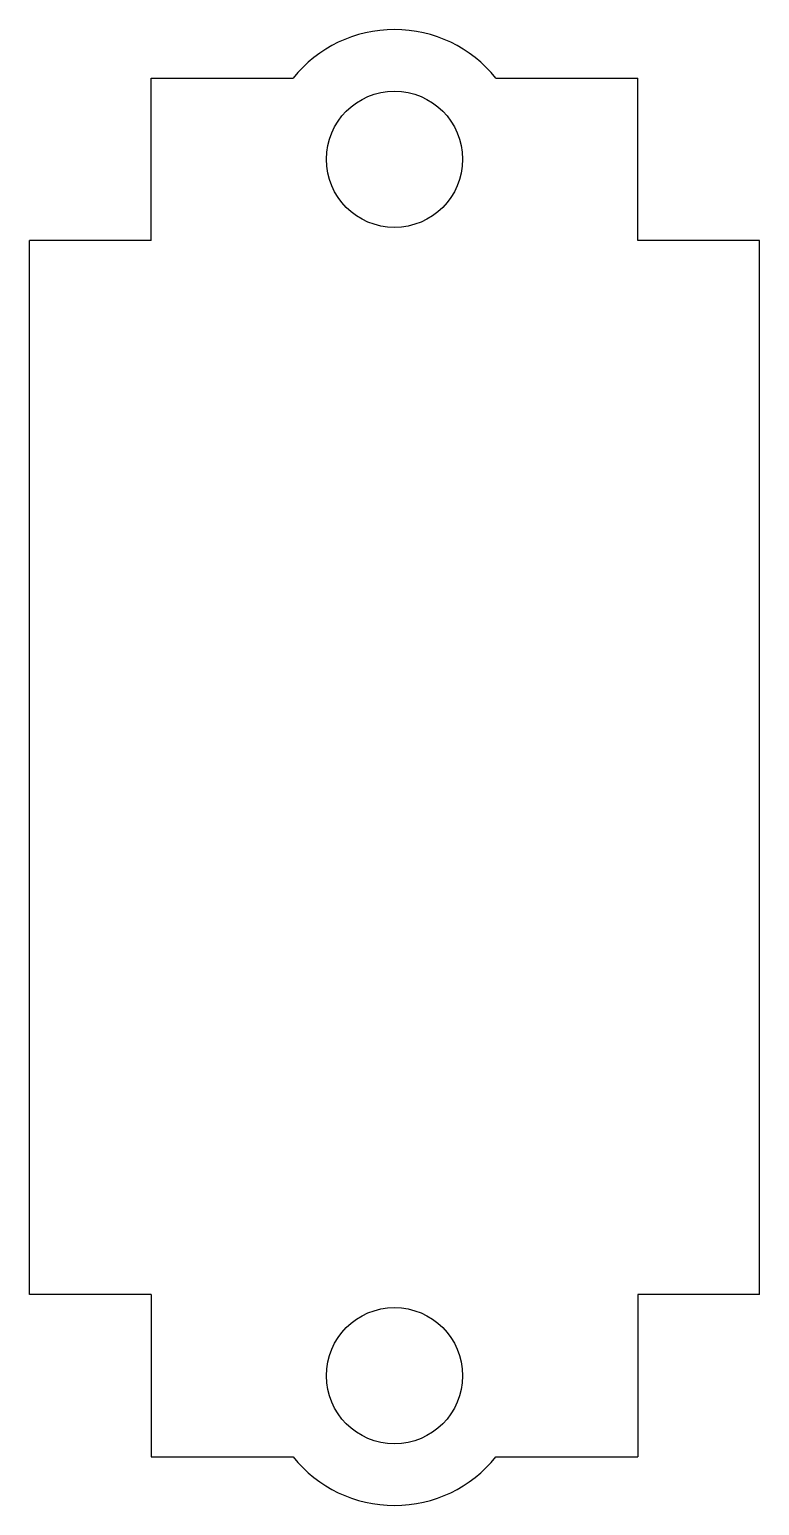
# Model space of a CAD drawing. Header units: millimetres. Extents: x -22.5 to 0, y -6.5 to 39.
import ezdxf

# ---------------------------------------------------------------- set-up
doc = ezdxf.new("R2010")
doc.units = ezdxf.units.MM

msp = doc.modelspace()

# ---------------------------------------------------------------- linework, layer by layer
at = {"color": 7, "linetype": 'Continuous', "lineweight": 25}
for p, q in [((-18.75, 32.5), (-18.75, 37.5)), ((-18.75, 37.5), (-14.372, 37.5)), ((-8.128, 37.5), (-3.75, 37.5)), ((-3.75, 32.5), (-3.75, 37.5)), ((-18.75, 32.5), (-22.5, 32.5)), ((-22.5, 0), (-22.5, 32.5)), ((0, 32.5), (-3.75, 32.5)), ((0, 0), (0, 32.5)), ((-18.75, 0), (-22.5, 0)), ((-18.75, 0), (-18.75, -5)), ((-3.75, 0), (-3.75, -5)), ((0, 0), (-3.75, 0)), ((-18.75, -5), (-14.372, -5)), ((-8.128, -5), (-3.75, -5))]:
    msp.add_line(p, q, dxfattribs=at)
for centre in [(-11.25, 35), (-11.25, -2.5)]:
    msp.add_circle(centre, 2.1, dxfattribs=at)
for centre, start, end in [((-11.25, 35), 38.6822, 141.3178), ((-11.25, -2.5), 218.6822, 321.3178)]:
    msp.add_arc(centre, 4, start, end, dxfattribs=at)

doc.saveas('drawing.dxf')
